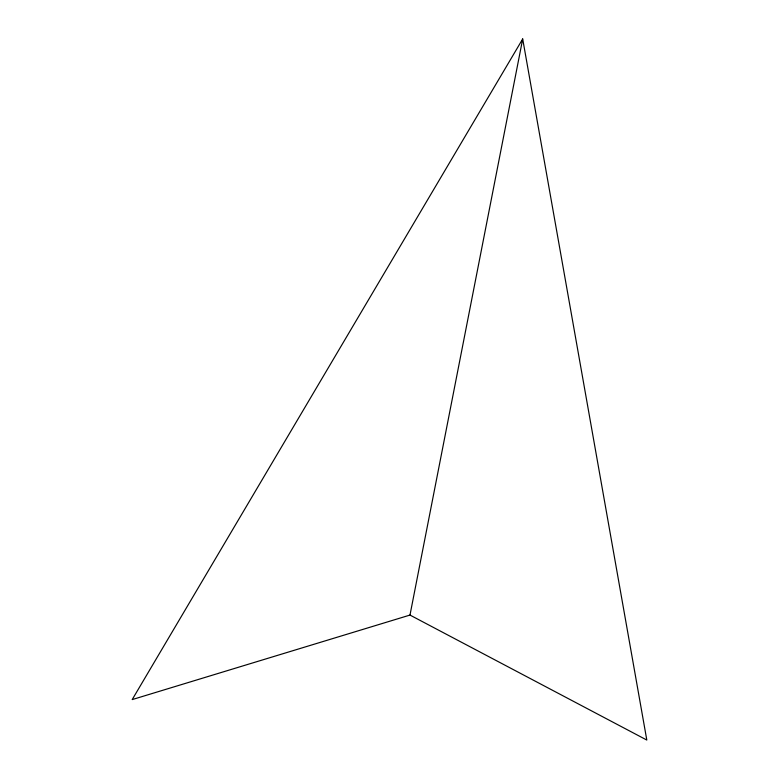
<?xml version="1.0" encoding="UTF-8"?>
<svg xmlns="http://www.w3.org/2000/svg" width="779" height="779" viewBox="0 0 779 779"><rect width="100%" height="100%" fill="white"/><g stroke="black" fill="none" stroke-linecap="round" stroke-linejoin="round"><path stroke-width="1.17" d="M409.988 615.069L522.699 38.95L646.813 740.05L409.988 615.069L132.187 699.591L522.699 38.95"/></g></svg>
